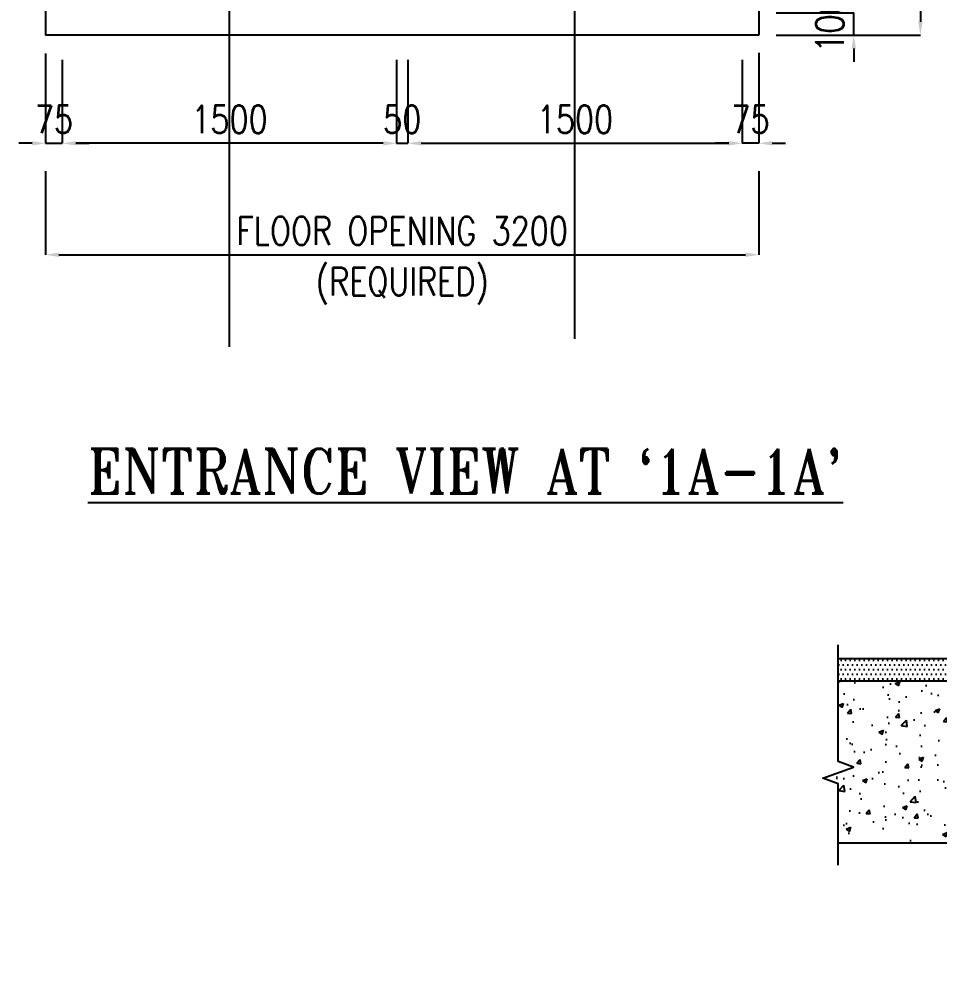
# Model space of a CAD drawing. Header units: millimetres. Extents: x -106996 to 276536, y -21995 to 37993.
# Drawn here: x 254046 to 258175, y -2602 to 1630 of the extents above; entities that cross this region are included whole.
import ezdxf

# ---------------------------------------------------------------- set-up
doc = ezdxf.new("R2010")
doc.units = ezdxf.units.MM
doc.header["$LTSCALE"] = 100
doc.linetypes.add('CENTER', pattern=[50.8, 31.75, -6.35, 6.35, -6.35])
doc.layers.get('0').update_dxf_attribs({"color": 3})
doc.layers.add('DIM', color=2, linetype='Continuous')
doc.layers.add('TEXT', color=7, linetype='Continuous')
doc.styles.add('F1', font='romant.shx', dxfattribs={"width": 0.85})
doc.styles.add('F3', font='romans.shx', dxfattribs={"width": 0.8})
doc.dimstyles.new('NOR', dxfattribs={"dimscale": 20, "dimtxt": 2.5, "dimasz": 1.2, "dimexe": 0, "dimexo": 2.5, "dimgap": 0.9, "dimtad": 1, "dimzin": 12, "dimdsep": 46, "dimtxsty": 'F3', "dimsah": 1, "dimcen": 0.09, "dimclrd": 2, "dimclre": 2, "dimclrt": 7, "dimadec": 0, "dimazin": 0, "dimtfac": 1, "dimtix": 1, "dimtmove": 2, "dimatfit": 3, "dimfxl": 0, "dimtolj": 1, "dimtzin": 12, "dimarcsym": 0})

# ---------------------------------------------------------------- blocks, each defined once
blk = doc.blocks.new('*D478')
at = {"layer": 'DEFPOINTS', "color": 0, "transparency": 16777216}
for p in [(254166.4, 1598.7, 0), (254241.4, 1571.3, 0), (254241.4, 1071.3)]:
    blk.add_point(p, dxfattribs=at)
at = {"layer": 'DIM', "color": 2, "lineweight": -2, "transparency": 16777216}
for p, q in [((254166.4, 1473.7), (254166.4, 1071.3)), ((254241.4, 1446.3), (254241.4, 1071.3)), ((254106.4, 1071.3), (254046.4, 1071.3)), ((254166.4, 1071.3), (254241.4, 1071.3)), ((254301.4, 1071.3), (254361.4, 1071.3))]:
    blk.add_line(p, q, dxfattribs=at)
at = {"layer": 'DIM', "color": 2, "transparency": 16777216}
for points in [[(254106.4, 1081.3), (254106.4, 1061.3), (254166.4, 1071.3)], [(254301.4, 1081.3), (254301.4, 1061.3), (254241.4, 1071.3)]]:
    blk.add_solid(points, dxfattribs=at)
at = {"layer": 'DIM', "color": 7, "transparency": 16777216, "insert": (254203.9, 1178.8), "char_height": 125, "attachment_point": 5, "style": 'F3'}
blk.add_mtext('\\A1;75', dxfattribs=at)
blk = doc.blocks.new('*D479')
at = {"layer": 'DEFPOINTS', "color": 0, "transparency": 16777216}
for p in [(254166.4, 1071.3), (257366.4, 1071.3), (257366.4, 571.3)]:
    blk.add_point(p, dxfattribs=at)
at = {"layer": 'DIM', "color": 2, "lineweight": -2, "transparency": 16777216}
for p, q in [((254166.4, 946.3), (254166.4, 571.3)), ((257366.4, 946.3), (257366.4, 571.3)), ((254226.4, 571.3), (257306.4, 571.3))]:
    blk.add_line(p, q, dxfattribs=at)
at = {"layer": 'DIM', "color": 2, "transparency": 16777216}
for points in [[(254226.4, 581.3), (254226.4, 561.3), (254166.4, 571.3)], [(257306.4, 581.3), (257306.4, 561.3), (257366.4, 571.3)]]:
    blk.add_solid(points, dxfattribs=at)
at = {"layer": 'DIM', "color": 7, "transparency": 16777216, "char_height": 125, "attachment_point": 5, "style": 'F3'}
for s, insert in [('\\A1;FLOOR OPENING 3200', (255766.4, 678.8)), ('\\A1;(REQUIRED)', (255766.4, 431))]:
    blk.add_mtext(s, dxfattribs=dict(at, insert=insert))
blk = doc.blocks.new('*D480')
at = {"layer": 'DEFPOINTS', "color": 0, "transparency": 16777216}
for p in [(254241.4, 1571.3, 0), (255741.4, 1571.3, 0), (254241.4, 1071.3)]:
    blk.add_point(p, dxfattribs=at)
at = {"layer": 'DIM', "color": 2, "lineweight": -2, "transparency": 16777216}
for p, q in [((254241.4, 1446.3), (254241.4, 1071.3)), ((255741.4, 1446.3), (255741.4, 1071.3)), ((255681.4, 1071.3), (254301.4, 1071.3))]:
    blk.add_line(p, q, dxfattribs=at)
at = {"layer": 'DIM', "color": 2, "transparency": 16777216}
for points in [[(254301.4, 1081.3), (254301.4, 1061.3), (254241.4, 1071.3)], [(255681.4, 1081.3), (255681.4, 1061.3), (255741.4, 1071.3)]]:
    blk.add_solid(points, dxfattribs=at)
at = {"layer": 'DIM', "color": 7, "transparency": 16777216, "insert": (254991.4, 1178.8), "char_height": 125, "attachment_point": 5, "style": 'F3'}
blk.add_mtext('\\A1;1500', dxfattribs=at)
blk = doc.blocks.new('*D481')
at = {"layer": 'DEFPOINTS', "color": 0, "transparency": 16777216}
for p in [(255741.4, 1571.3, 0), (255791.4, 1571.3, 0), (255791.4, 1071.3)]:
    blk.add_point(p, dxfattribs=at)
at = {"layer": 'DIM', "color": 2, "lineweight": -2, "transparency": 16777216}
for p, q in [((255741.4, 1446.3), (255741.4, 1071.3)), ((255791.4, 1446.3), (255791.4, 1071.3)), ((255681.4, 1071.3), (255621.4, 1071.3)), ((255741.4, 1071.3), (255791.4, 1071.3)), ((255851.4, 1071.3), (255911.4, 1071.3))]:
    blk.add_line(p, q, dxfattribs=at)
at = {"layer": 'DIM', "color": 2, "transparency": 16777216}
for points in [[(255681.4, 1081.3), (255681.4, 1061.3), (255741.4, 1071.3)], [(255851.4, 1081.3), (255851.4, 1061.3), (255791.4, 1071.3)]]:
    blk.add_solid(points, dxfattribs=at)
at = {"layer": 'DIM', "color": 7, "transparency": 16777216, "insert": (255766.4, 1178.8), "char_height": 125, "attachment_point": 5, "style": 'F3'}
blk.add_mtext('\\A1;50', dxfattribs=at)
blk = doc.blocks.new('*D482')
at = {"layer": 'DEFPOINTS', "color": 0, "transparency": 16777216}
for p in [(255791.4, 1571.3, 0), (257291.4, 1571.3, 0), (257291.4, 1071.3)]:
    blk.add_point(p, dxfattribs=at)
at = {"layer": 'DIM', "color": 2, "lineweight": -2, "transparency": 16777216}
for p, q in [((255791.4, 1446.3), (255791.4, 1071.3)), ((257291.4, 1446.3), (257291.4, 1071.3)), ((255851.4, 1071.3), (257231.4, 1071.3))]:
    blk.add_line(p, q, dxfattribs=at)
at = {"layer": 'DIM', "color": 2, "transparency": 16777216}
for points in [[(255851.4, 1081.3), (255851.4, 1061.3), (255791.4, 1071.3)], [(257231.4, 1081.3), (257231.4, 1061.3), (257291.4, 1071.3)]]:
    blk.add_solid(points, dxfattribs=at)
at = {"layer": 'DIM', "color": 7, "transparency": 16777216, "insert": (256541.4, 1178.8), "char_height": 125, "attachment_point": 5, "style": 'F3'}
blk.add_mtext('\\A1;1500', dxfattribs=at)
blk = doc.blocks.new('*D483')
at = {"layer": 'DEFPOINTS', "color": 0, "transparency": 16777216}
for p in [(257291.4, 1571.3, 0), (257366.4, 1602.7, 0), (257291.4, 1071.3)]:
    blk.add_point(p, dxfattribs=at)
at = {"layer": 'DIM', "color": 2, "lineweight": -2, "transparency": 16777216}
for p, q in [((257291.4, 1446.3), (257291.4, 1071.3)), ((257366.4, 1477.7), (257366.4, 1071.3)), ((257231.4, 1071.3), (257171.4, 1071.3)), ((257366.4, 1071.3), (257291.4, 1071.3)), ((257426.4, 1071.3), (257486.4, 1071.3))]:
    blk.add_line(p, q, dxfattribs=at)
at = {"layer": 'DIM', "color": 2, "transparency": 16777216}
for points in [[(257231.4, 1081.3), (257231.4, 1061.3), (257291.4, 1071.3)], [(257426.4, 1081.3), (257426.4, 1061.3), (257366.4, 1071.3)]]:
    blk.add_solid(points, dxfattribs=at)
at = {"layer": 'DIM', "color": 7, "transparency": 16777216, "insert": (257328.9, 1178.8), "char_height": 125, "attachment_point": 5, "style": 'F3'}
blk.add_mtext('\\A1;75', dxfattribs=at)
blk = doc.blocks.new('*D485')
at = {"layer": 'DEFPOINTS', "color": 0, "transparency": 16777216}
for p in [(257792.1, 2686.5), (257318.8, 1556.5), (258091.2, 1556.5)]:
    blk.add_point(p, dxfattribs=at)
at = {"layer": 'DIM', "color": 2, "lineweight": -2, "transparency": 16777216}
for p, q in [((257917.1, 2686.5), (258091.2, 2686.5)), ((258091.2, 2626.5), (258091.2, 1616.5)), ((257443.8, 1556.5), (258091.2, 1556.5))]:
    blk.add_line(p, q, dxfattribs=at)
at = {"layer": 'DIM', "color": 2, "transparency": 16777216}
for points in [[(258081.2, 2626.5), (258101.2, 2626.5), (258091.2, 2686.5)], [(258081.2, 1616.5), (258101.2, 1616.5), (258091.2, 1556.5)]]:
    blk.add_solid(points, dxfattribs=at)
at = {"layer": 'DIM', "color": 7, "transparency": 16777216, "insert": (257983.7, 2121.5), "char_height": 125, "attachment_point": 5, "rotation": 90, "style": 'F3'}
blk.add_mtext('\\A1;1130', dxfattribs=at)
blk = doc.blocks.new('*D486')
at = {"layer": 'DEFPOINTS', "color": 0, "transparency": 16777216}
for p in [(257318.8, 1656.5), (257792.1, 1656.5), (257318.8, 1556.5)]:
    blk.add_point(p, dxfattribs=at)
at = {"layer": 'DIM', "color": 2, "lineweight": -2, "transparency": 16777216}
for p, q in [((257792.1, 1716.5), (257792.1, 1776.5)), ((257443.8, 1656.5), (257792.1, 1656.5)), ((257792.1, 1556.5), (257792.1, 1656.5)), ((257443.8, 1556.5), (257792.1, 1556.5)), ((257792.1, 1496.5), (257792.1, 1436.5))]:
    blk.add_line(p, q, dxfattribs=at)
at = {"layer": 'DIM', "color": 2, "transparency": 16777216}
for points in [[(257782.1, 1716.5), (257802.1, 1716.5), (257792.1, 1656.5)], [(257782.1, 1496.5), (257802.1, 1496.5), (257792.1, 1556.5)]]:
    blk.add_solid(points, dxfattribs=at)
at = {"layer": 'DIM', "color": 7, "transparency": 16777216, "insert": (257684.6, 1606.5), "char_height": 125, "attachment_point": 5, "rotation": 90, "style": 'F3'}
blk.add_mtext('\\A1;100', dxfattribs=at)

msp = doc.modelspace()

# ---------------------------------------------------------------- hatches: boundary and pattern name
h = msp.add_hatch()
h.set_pattern_fill('AR-CONC', color=2, scale=30)
h.set_pattern_definition([(50, (250836.03, -7539.04), (215.178, -18.8256), [22.5, -247.5]), (355, (250836.03, -7539.04), (-41.6254, 225.6576), [18, -198]), (100.4514, (250853.97, -7540.6), (173.5527, 206.832), [19.122, -210.3426]), (46.1842, (250836.03, -7479.04), (320.1724, -49.656), [33.75, -371.25]), (96.6356, (250862.72, -7483.18), (280.399, 292.236), [28.683, -315.514]), (351.184, (250836.03, -7479.04), (280.399, 292.236), [27, -297]), (21, (250866.03, -7494.04), (179.072, -120.7857), [22.5, -247.5]), (326, (250866.03, -7494.04), (72.9946, 217.545), [18, -198]), (71.4514, (250880.96, -7504.1), (252.0667, 96.7593), [19.122, -210.3426]), (37.5, (250836.035, -7539.04), (3.64796, 99.86816), [0, -195.6, 0, -201, 0, -198.75]), (7.5, (250836.03, -7539.04), (78.9209, 118.3235), [0, -114.6, 0, -191.1, 0, -75.75]), (327.5, (250769.135, -7539.04), (160.14673, -6.76646), [0, -75, 0, -234, 0, -310.5]), (317.5, (250739.13, -7539.04), (174.9559, 30.0315), [0, -97.5, 0, -155.4, 0, -220.5])])
h.paths.add_polyline_path([(258984.1147326, -1739.3065174), (258985.1517353, -1732.0183135), (258981.7848293, -1732.0183135), (258994.1887724, -1644.8416192), (258994.1887724, -1541.8119566), (258830.0221059, -1541.8119566), (258830.0221059, -1341.8119566), (257722.2091658, -1341.8119566), (257722.2091658, -1701.9418603), (257790.8961013, -1726.9418603), (257653.5222304, -1776.9418603), (257722.2091658, -1801.9418603), (257722.2091658, -2066.8119566), (258830.0221059, -2066.8119566), (258830.0221059, -2533.3678438), (259039.8576405, -2533.3678438), (259064.8576405, -2464.6809083), (259114.8576405, -2602.0547792), (259139.8576405, -2533.3678438), (259455.0221059, -2533.3678438), (259455.0221059, -1541.8119566), (259040.855439, -1541.8119566), (259040.855439, -1644.8416192), (259053.2593821, -1732.0183135), (259050.9294787, -1739.3065174)])
h.paths.add_polyline_path([(258982.7006773, -2144.0964023), (259302.3435344, -2144.0964023), (259302.3435344, -1956.5964023), (258982.7006773, -1956.5964023)], flags=16)
h.paths.add_polyline_path([(259405.3197249, -2144.0964023), (259629.7244868, -2144.0964023), (259629.7244868, -1956.5964023), (259405.3197249, -1956.5964023)])
h.paths.add_polyline_path([(258425.0457519, -1544.490528), (258425.0457519, -1239.1333852), (258237.5457519, -1239.1333852), (258237.5457519, -1544.490528)])
h = msp.add_hatch()
h.set_pattern_fill('DOTS', color=2, scale=333.333333)
h.set_pattern_definition([(0, (226172.453, -8123.034), (10.416667, 20.833333), [0, -20.833333])])
edge = h.paths.add_edge_path()
edge.add_line((259611.2721059, -1279.3119566), (259616.2721059, -1279.3119566))
edge.add_line((259616.2721059, -1279.3119566), (259616.2721059, -1241.8119566))
edge.add_line((259616.2721059, -1241.8119566), (257722.2091658, -1241.8119566))
edge.add_line((257722.2091658, -1241.8119566), (257722.2091658, -1341.8119566))
edge.add_line((257722.2091658, -1341.8119566), (258830.0221059, -1341.8119566))
edge.add_line((258830.0221059, -1341.8119566), (258830.0221059, -1541.8119566))
edge.add_line((258830.0221059, -1541.8119566), (258955.0221057, -1541.8119566))
edge.add_line((258955.0221057, -1541.8119566), (258955.0221057, -1501.8119566))
edge.add_line((258955.0221057, -1501.8119566), (258970.855439, -1501.8119566))
edge.add_line((258970.855439, -1501.8119566), (258970.855439, -1495.1452899))
edge.add_line((258970.855439, -1495.1452899), (258977.5221057, -1495.1452899))
edge.add_line((258977.5221057, -1495.1452899), (258977.5221057, -1461.8119566))
edge.add_arc((258987.5221057, -1465.9786233), 10.8333333, 90, 157.380135052, ccw=False)
edge.add_line((258987.5221057, -1455.1452899), (258997.5221057, -1455.1452899))
edge.add_line((258997.5221057, -1455.1452899), (258997.5221057, -1422.6452899))
edge.add_line((258997.5221057, -1422.6452899), (259037.5221057, -1422.6452899))
edge.add_line((259037.5221057, -1422.6452899), (259037.5221057, -1455.1452899))
edge.add_line((259037.5221057, -1455.1452899), (259047.5221057, -1455.1452899))
edge.add_arc((259047.5221057, -1465.9786233), 10.8333333, 22.619864948, 90, ccw=False)
edge.add_line((259057.5221057, -1461.8119566), (259057.5221057, -1495.1452899))
edge.add_line((259057.5221057, -1495.1452899), (259064.1887724, -1495.1452899))
edge.add_line((259064.1887724, -1495.1452899), (259064.1887724, -1501.8119566))
edge.add_line((259064.1887724, -1501.8119566), (259080.0221059, -1501.8119566))
edge.add_line((259080.0221059, -1501.8119566), (259080.0221059, -1491.8119566))
edge.add_line((259080.0221059, -1491.8119566), (259080.0221059, -1481.8119566))
edge.add_line((259080.0221059, -1481.8119566), (259080.0221059, -1474.3119566))
edge.add_line((259080.0221059, -1474.3119566), (259080.0221059, -1466.8119566))
edge.add_line((259080.0221059, -1466.8119566), (259142.5221059, -1466.8119566))
edge.add_arc((259142.5221059, -1404.3119566), 62.5, 180, 270, ccw=False)
edge.add_line((259080.0221059, -1404.3119566), (259580.0221059, -1404.3119566))
edge.add_line((259580.0221059, -1404.3119566), (259611.2721059, -1404.3119566))
edge.add_line((259611.2721059, -1404.3119566), (259611.2721059, -1279.3119566))

# ---------------------------------------------------------------- linework, layer by layer
at = {"color": 1, "linetype": 'CENTER', "ltscale": 222}
for p, q in [((254991.4268092, 158.1674206, 0.0001056), (254991.4268092, 7404.405855, 0.0001639)), ((256541.4268092, 194.0745352, 0.0001071), (256541.4268092, 7404.405855, 0.000368))]:
    msp.add_line(p, q, dxfattribs=at)
for p, q in [((254166.4268092, 2356.5192942, 0.0002431), (254166.4268092, 1556.5317317, 0.0002629)), ((257366.4268092, 2356.5192942, 0.0002431), (257366.4268092, 1556.5317317, 0.0004463)), ((259616.2721059, -1241.8119566, -0.0000024), (257722.2091658, -1241.8119566, -0.0000024))]:
    msp.add_line(p, q)
at = {"ltscale": 222}
msp.add_line((257366.4268092, 1556.5317317, 0.0006694), (254166.4268092, 1556.5317317, 0.0006694), dxfattribs=at)
at = {"color": 1, "linetype": 'Continuous', "elevation": -0.0000024}
msp.add_lwpolyline([(257722.2091658, -2166.8119566), (257722.2091658, -1801.9418603), (257653.5222304, -1776.9418603), (257790.8961013, -1726.9418603), (257722.2091658, -1701.9418603), (257722.2091658, -1179.3119566)], dxfattribs=at)
at = {"color": 6, "elevation": -0.0000024}
for points in [[(259455.0221059, -2533.3678438), (259455.0221059, -1541.8119566), (258830.0221059, -1541.8119566), (258830.0221059, -1341.8119566), (257722.2091658, -1341.8119566)], [(257722.2091658, -2066.8119566), (258830.0221059, -2066.8119566), (258830.0221059, -2533.3678438)]]:
    msp.add_lwpolyline(points, dxfattribs=at)

# ---------------------------------------------------------------- texts
at = {"layer": 'TEXT', "color": 4, "insert": (256050.5102052, -399.5296607, 0.0004463), "char_height": 200, "width": 4383.004354776, "attachment_point": 5, "style": 'F1'}
msp.add_mtext("{\\LENTRANCE VIEW AT `1A-1A'}", dxfattribs=at)

# ---------------------------------------------------------------- dimensions: what is measured, and where the dimension line sits
at = {"layer": 'DIM'}
for base, p1, p2, angle, picture, middle in [((258091.2267716, 1556.5192942, 0.0001065), (257792.1317625, 2686.5192942, 0.0001065), (257318.7714095, 1556.5192942, 0.0001065), 90, '*D485', (257983.7267716, 2121.5192942, 0.0001065)), ((257792.1317625, 1656.5192942, 0.0001065), (257318.7714095, 1556.5192942, 0.0001065), (257318.7714095, 1656.5192942, 0.0001065), 270, '*D486', (257684.6317625, 1606.5192942, 0.0001065)), ((254241.4268092, 1071.2636733, 0.0004463), (255741.4268092, 1571.2636733, 0.0006694), (254241.4268092, 1571.2636733, 0.0006694), 180, '*D480', (254991.4268092, 1178.7636733, 0.0004463)), ((257291.4268092, 1071.2636733, 0.0004463), (257366.4268092, 1602.7182473, 0.0002431), (257291.4268092, 1571.2636733, 0.0006694), 180, '*D483', (257328.9268092, 1178.7636733, 0.0004463))]:
    dim = msp.add_linear_dim(base=base, p1=p1, p2=p2, angle=angle, dimstyle='NOR', override={"dimscale": 50, "dimdec": 0}, dxfattribs=at)
    dim.commit()
    dim.dimension.update_dxf_attribs({"geometry": picture, "text_midpoint": middle})
for base, p1, p2, picture, middle in [((254241.4268092, 1071.2636733, 0.0004463), (254166.4268092, 1598.6578186, 0.0002431), (254241.4268092, 1571.2636733, 0.0006694), '*D478', (254203.9268092, 1178.7636733, 0.0004463)), ((255791.4268092, 1071.2636733, 0.0004463), (255741.4268092, 1571.2636733, 0.0006694), (255791.4268092, 1571.2636733, 0.0006694), '*D481', (255766.4268092, 1178.7636733, 0.0004463)), ((257291.4268092, 1071.2636733, 0.0004463), (255791.4268092, 1571.2636733, 0.0006694), (257291.4268092, 1571.2636733, 0.0006694), '*D482', (256541.4268092, 1178.7636733, 0.0004463))]:
    dim = msp.add_linear_dim(base=base, p1=p1, p2=p2, dimstyle='NOR', override={"dimscale": 50, "dimdec": 0}, dxfattribs=at)
    dim.commit()
    dim.dimension.update_dxf_attribs({"geometry": picture, "text_midpoint": middle})
dim = msp.add_linear_dim(base=(257366.4268092, 571.2636733, 0.0004463), p1=(254166.4268092, 1071.2636733, 0.0004463), p2=(257366.4268092, 1071.2636733, 0.0004463), text='FLOOR OPENING <>\\X(REQUIRED)', dimstyle='NOR', override={"dimscale": 50, "dimdec": 0}, dxfattribs=at)
dim.commit()
dim.dimension.update_dxf_attribs({"geometry": '*D479', "text_midpoint": (255766.4268092, 571.2636733, 0.0004463)})

doc.saveas('drawing.dxf')
